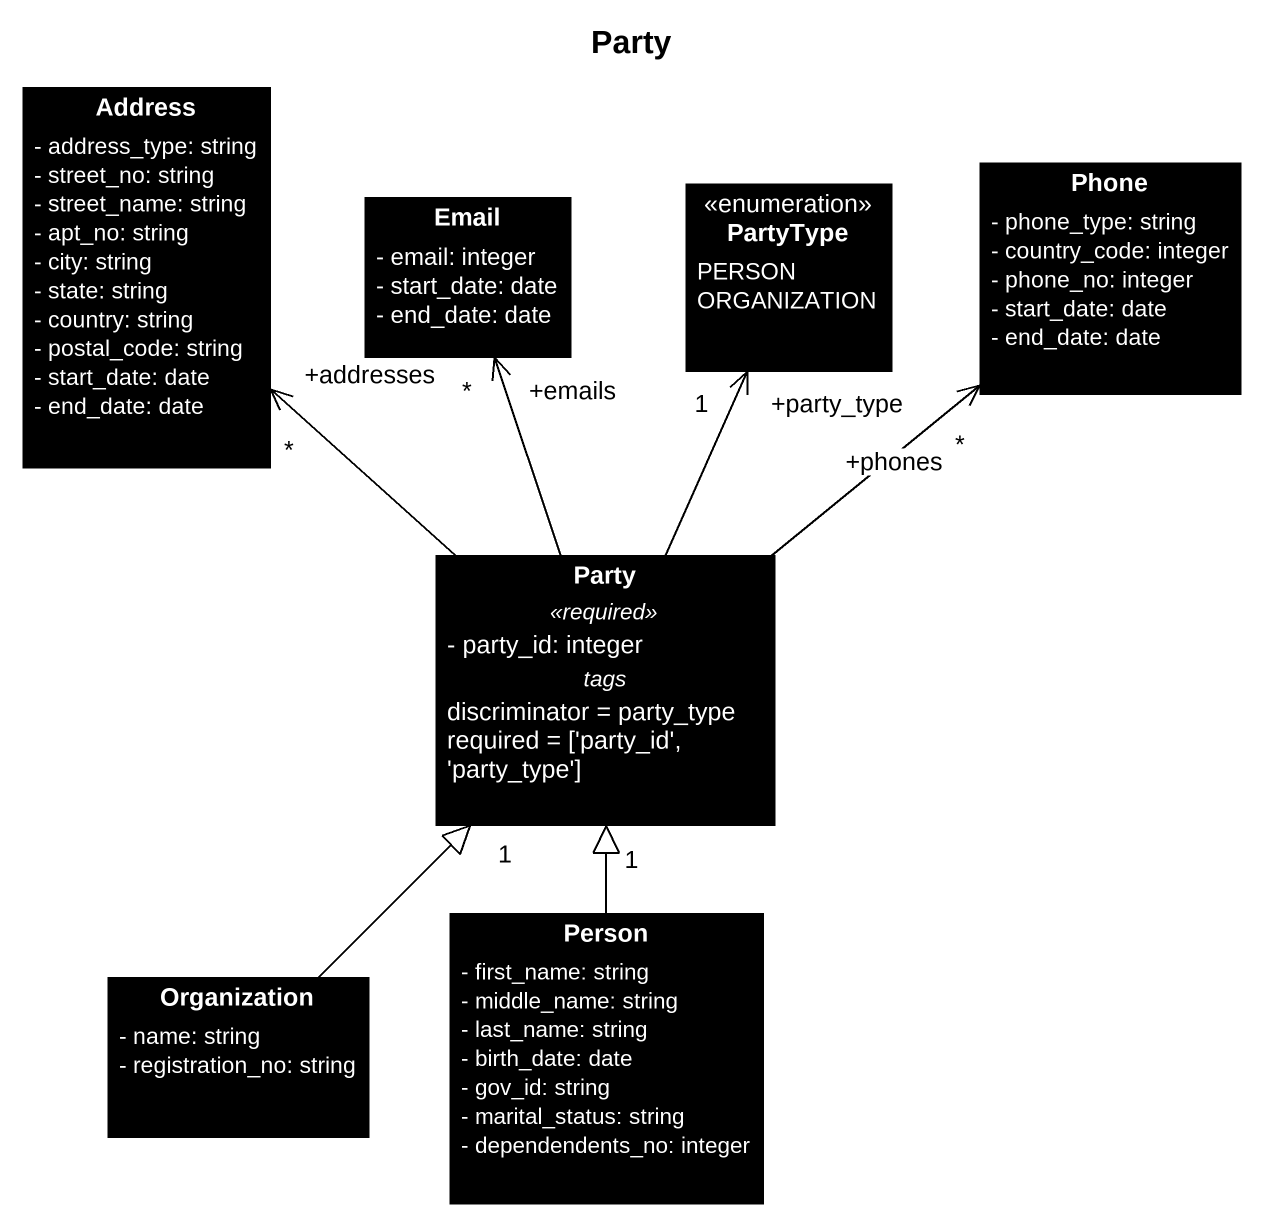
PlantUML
@startuml
title Party
hide circle
hide empty members
skinparam classAttributeIconSize 0
class Address #000000 {
  - address_type: string
  - street_no: string
  - street_name: string
  - apt_no: string
  - city: string
  - state: string
  - country: string
  - postal_code: string
  - start_date: date
  - end_date: date
}
class Email #000000 {
  - email: integer
  - start_date: date
  - end_date: date
}
enum PartyType #000000 {
  PERSON
  ORGANIZATION
}
class Phone #000000 {
  - phone_type: string
  - country_code: integer
  - phone_no: integer
  - start_date: date
  - end_date: date
}
class Party #000000 {
  .. <<required>> ..
  - party_id: integer
  -- tags --
  discriminator = party_type
  required = ['party_id', 'party_type']
}
class Organization #000000 {
  - name: string
  - registration_no: string
}
class "Person" as Person_ #000000 {
  - first_name: string
  - middle_name: string
  - last_name: string
  - birth_date: date
  - gov_id: string
  - marital_status: string
  - dependendents_no: integer
}
Party -up-> "+addresses\n*" Address
Party -up-> "+emails\n*" Email
Party -up-> "+party_type\n1" PartyType
Party -up-> "+phones\n*" Phone
Organization -up-|> "1" Party
Person_ -up-|> "1" Party
@enduml
